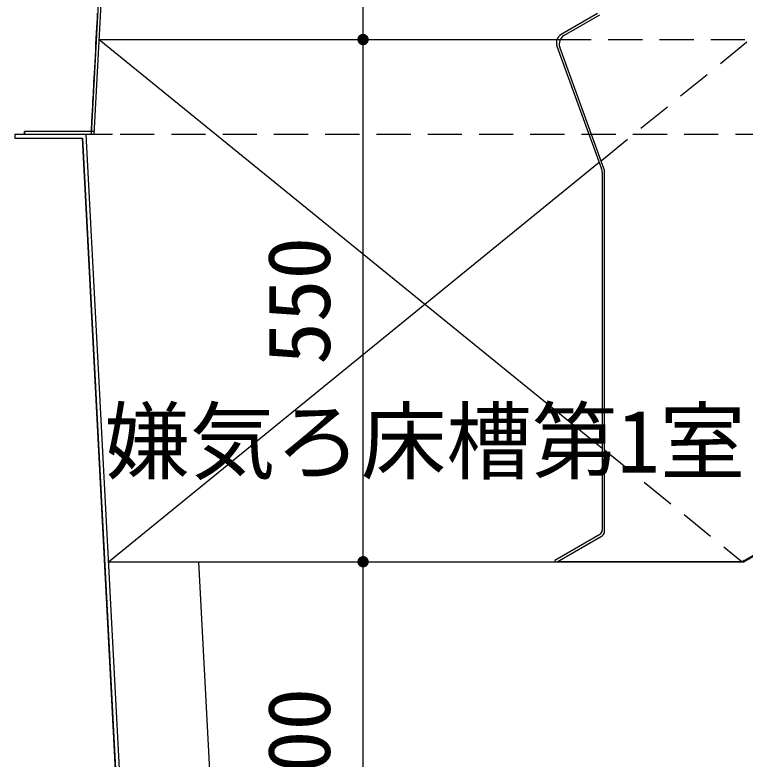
# Model space of a CAD drawing. Units: millimetres, scale not verified. Extents: x -8910 to 8910, y -6308 to 6308.
# Drawn here: x -6142 to -5373, y -2772 to -1988 of the extents above; entities that cross this region are included whole.
import ezdxf
from ezdxf.enums import TextEntityAlignment as Align

# ---------------------------------------------------------------- set-up
doc = ezdxf.new("R2010")
doc.units = ezdxf.units.MM
doc.header["$LTSCALE"] = 30
doc.linetypes.add('DASHED1', pattern=[1.8, 1.2, -0.6])
doc.layers.add('0-0_空気管', color=3, linetype='Continuous', lineweight=25)
doc.styles.add('ＭＳ ゴシック', font='')
doc.styles.get('ＭＳ ゴシック').set_extended_font_data('MS Gothic')

msp = doc.modelspace()

# ---------------------------------------------------------------- linework, layer by layer
at = {"layer": '0-0_空気管', "color": 4}
msp.add_line((-5775.62, -2964.09), (-5775.62, -1714.09), dxfattribs=at)
at = {"layer": '0-0_空気管'}
for p, q in [((-6054.02, -1963.4), (-6061.92, -2114.09)), ((-6058.71, -2114.09), (-6050.82, -1963.57)), ((-5528.73, -1986.72), (-5567.01, -2008.82)), ((-5564.06, -2009.89), (-5526.33, -1988.11)), ((-6053.47, -2014.09), (-5571.41, -2014.09)), ((-6053.47, -2014.09), (-5523.73, -2444.36)), ((-5571.4, -2020.9), (-5524.33, -2150.23)), ((-5521.93, -2149.8), (-5568.46, -2021.97)), ((-6142.33, -2114.09), (-6142.33, -2118.09)), ((-6039.43, -2114.09), (-6142.33, -2114.09)), ((-6142.31, -2114.09), (-6142.31, -2118.09)), ((-6132.33, -2114.09), (-6132.33, -2110.89)), ((-6132.31, -2110.89), (-6132.31, -2114.09)), ((-6031.74, -2869.53), (-6071.13, -2118.09)), ((-6043.73, -2564.09), (-5526.86, -2143.27)), ((-5523.73, -2153.65), (-5523.73, -2530.92)), ((-5521.33, -2532.3), (-5521.33, -2153.23)), ((-5374.15, -2562.83), (-5328.77, -2536.63)), ((-5374.15, -2562.83), (-5376.33, -2564.09)), ((-5365.08, -2558.77), (-5374.29, -2564.09)), ((-6043.73, -2564.09), (-5374.29, -2564.09)), ((-5949.04, -2564.09), (-5928.65, -2953.19)), ((-5378.4, -2564.05), (-5571.33, -2564.05))]:
    msp.add_line(p, q, dxfattribs=at)
at = {"layer": '0-0_空気管', "linetype": 'DASHED1'}
for p, q in [((-5571.41, -2014.09), (-5368.19, -2014.09)), ((-5524.89, -2141.67), (-5368.19, -2014.09)), ((-3889.46, -2114.09), (-6039.43, -2114.09)), ((-5521.33, -2446.31), (-5376.33, -2564.09))]:
    msp.add_line(p, q, dxfattribs=at)
at = {"layer": '0-0_空気管'}
for points in [[(-6061.75, -2110.89), (-6061.5, -2106.17), (-6061.4, -2104.19), (-6061.27, -2101.82), (-6061.13, -2099.12), (-6060.97, -2096.14), (-6060.8, -2092.94), (-6060.63, -2089.58), (-6060.26, -2082.58), (-6060.07, -2079.03), (-6059.88, -2075.42), (-6059.68, -2071.7), (-6059.48, -2067.81), (-6059.26, -2063.68), (-6059.03, -2059.27), (-6058.78, -2054.52), (-6058.5, -2049.37), (-6058.21, -2043.78), (-6057.9, -2037.85), (-6057.58, -2031.68), (-6057.24, -2025.39), (-6056.91, -2019.1), (-6056.59, -2012.91), (-6056.27, -2006.93), (-6055.97, -2001.29), (-6055.7, -1996.05), (-6055.44, -1991.14), (-6055.19, -1986.45)], [(-6058.71, -2114.09), (-6058.71, -2110.89), (-6132.33, -2110.89)], [(-6027.41, -2873.63), (-6027.45, -2873.18), (-6027.49, -2872.76), (-6027.52, -2872.4), (-6027.55, -2872.08), (-6027.57, -2871.8), (-6027.59, -2871.56), (-6027.61, -2871.34), (-6027.62, -2871.13), (-6027.63, -2870.95), (-6027.65, -2870.76), (-6027.66, -2870.58), (-6027.67, -2870.41), (-6027.68, -2870.23), (-6027.69, -2870.07), (-6027.7, -2869.92), (-6027.7, -2869.78), (-6027.73, -2869.32), (-6067.31, -2114.09)], [(-6142.33, -2118.09), (-6071.11, -2118.09), (-6031.72, -2869.53)], [(-5526.23, -2535.25), (-5573.73, -2562.67), (-5573.73, -2564.09)], [(-5571.33, -2564.09), (-5571.33, -2564.05), (-5523.83, -2536.63)]]:
    msp.add_lwpolyline(points, dxfattribs=at)
for centre, radius, start, end in [((-5562.01, -2017.48), 10, 119.99998, 200), ((-5559.06, -2018.55), 10, 119.99998, 200), ((-5533.73, -2153.65), 10, 0, 20), ((-5531.33, -2153.23), 10, 0, 20), ((-5528.73, -2530.92), 5, 300, 0), ((-5526.33, -2532.3), 5, 300, 0)]:
    msp.add_arc(centre, radius, start, end, dxfattribs=at)
msp.add_ellipse((-5376.27, -2558.28), major_axis=(-5.88, -4.07), ratio=0.6969, start_param=0.788883, end_param=1.45361, dxfattribs=at)
at = {"layer": '0-0_空気管', "color": 92}
for points in [[(-5781.61, -2013.71), (-5775.62, -2014.09), (-5781.62, -2014.09)], [(-5781.62, -2014.09), (-5780.47, -2017.62), (-5781.57, -2014.84)], [(-5781.62, -2014.09), (-5779.99, -2018.2), (-5780.47, -2017.62)], [(-5775.62, -2014.09), (-5779.99, -2018.2), (-5781.62, -2014.09)], [(-5781.51, -2012.96), (-5775.62, -2014.09), (-5781.61, -2013.71)], [(-5781.33, -2012.23), (-5775.62, -2014.09), (-5781.51, -2012.96)], [(-5781.05, -2011.53), (-5775.62, -2014.09), (-5781.33, -2012.23)], [(-5780.68, -2010.87), (-5775.62, -2014.09), (-5781.05, -2011.53)], [(-5780.24, -2010.26), (-5775.62, -2014.09), (-5780.68, -2010.87)], [(-5779.73, -2009.71), (-5775.62, -2014.09), (-5780.24, -2010.26)], [(-5775.62, -2014.09), (-5779.44, -2018.71), (-5779.99, -2018.2)], [(-5779.15, -2009.23), (-5775.62, -2014.09), (-5779.73, -2009.71)], [(-5775.62, -2014.09), (-5778.83, -2019.15), (-5779.44, -2018.71)], [(-5778.51, -2008.83), (-5775.62, -2014.09), (-5779.15, -2009.23)], [(-5775.62, -2014.09), (-5778.17, -2019.52), (-5778.83, -2019.15)], [(-5777.83, -2008.51), (-5775.62, -2014.09), (-5778.51, -2008.83)], [(-5775.62, -2014.09), (-5777.47, -2019.79), (-5778.17, -2019.52)], [(-5777.11, -2008.28), (-5775.62, -2014.09), (-5777.83, -2008.51)], [(-5775.62, -2014.09), (-5776.74, -2019.98), (-5777.47, -2019.79)], [(-5777.11, -2008.28), (-5775.62, -2008.09), (-5775.62, -2014.09)], [(-5776.37, -2008.14), (-5775.62, -2008.09), (-5777.11, -2008.28)], [(-5775.62, -2014.09), (-5776, -2020.08), (-5776.74, -2019.98)], [(-5775.62, -2014.09), (-5775.62, -2020.09), (-5776, -2020.08)], [(-5775.62, -2008.09), (-5769.62, -2014.09), (-5775.62, -2014.09)], [(-5775.24, -2008.1), (-5769.62, -2014.09), (-5775.62, -2008.09)], [(-5775.62, -2014.09), (-5774.87, -2020.04), (-5775.62, -2020.09)], [(-5775.62, -2014.09), (-5774.13, -2019.9), (-5774.87, -2020.04)], [(-5775.62, -2014.09), (-5773.41, -2019.67), (-5774.13, -2019.9)], [(-5769.62, -2014.09), (-5773.41, -2019.67), (-5775.62, -2014.09)], [(-5774.49, -2008.19), (-5769.62, -2014.09), (-5775.24, -2008.1)], [(-5773.76, -2008.38), (-5769.62, -2014.09), (-5774.49, -2008.19)], [(-5773.06, -2008.66), (-5769.62, -2014.09), (-5773.76, -2008.38)], [(-5769.62, -2014.09), (-5772.73, -2019.35), (-5773.41, -2019.67)], [(-5772.4, -2009.02), (-5769.62, -2014.09), (-5773.06, -2008.66)], [(-5769.62, -2014.09), (-5772.09, -2018.94), (-5772.73, -2019.35)], [(-5771.79, -2009.47), (-5769.62, -2014.09), (-5772.4, -2009.02)], [(-5769.62, -2014.09), (-5771.51, -2018.46), (-5772.09, -2018.94)], [(-5771.25, -2009.98), (-5769.62, -2014.09), (-5771.79, -2009.47)], [(-5769.62, -2014.09), (-5771, -2017.91), (-5771.51, -2018.46)], [(-5770.76, -2010.56), (-5769.62, -2014.09), (-5771.25, -2009.98)], [(-5769.62, -2014.09), (-5770.55, -2017.3), (-5771, -2017.91)], [(-5770.76, -2010.56), (-5769.67, -2013.34), (-5769.62, -2014.09)], [(-5770.36, -2011.2), (-5769.67, -2013.34), (-5770.76, -2010.56)], [(-5769.62, -2014.09), (-5770.19, -2016.64), (-5770.55, -2017.3)], [(-5770.36, -2011.2), (-5769.81, -2012.6), (-5769.67, -2013.34)], [(-5770.04, -2011.88), (-5769.81, -2012.6), (-5770.36, -2011.2)], [(-5769.62, -2014.09), (-5769.91, -2015.94), (-5770.19, -2016.64)], [(-5769.62, -2014.09), (-5769.73, -2015.21), (-5769.91, -2015.94)], [(-5769.62, -2014.09), (-5769.63, -2014.47), (-5769.73, -2015.21)], [(-5781.57, -2014.84), (-5780.88, -2016.98), (-5781.43, -2015.58)], [(-5781.57, -2014.84), (-5780.47, -2017.62), (-5780.88, -2016.98)], [(-5781.43, -2015.58), (-5780.88, -2016.98), (-5781.2, -2016.3)], [(-5781.51, -2562.96), (-5775.62, -2564.09), (-5781.61, -2563.71)], [(-5781.33, -2562.23), (-5775.62, -2564.09), (-5781.51, -2562.96)], [(-5781.05, -2561.53), (-5775.62, -2564.09), (-5781.33, -2562.23)], [(-5780.68, -2560.87), (-5775.62, -2564.09), (-5781.05, -2561.53)], [(-5780.24, -2560.26), (-5775.62, -2564.09), (-5780.68, -2560.87)], [(-5779.73, -2559.71), (-5775.62, -2564.09), (-5780.24, -2560.26)], [(-5779.15, -2559.23), (-5775.62, -2564.09), (-5779.73, -2559.71)], [(-5778.51, -2558.83), (-5775.62, -2564.09), (-5779.15, -2559.23)], [(-5777.83, -2558.51), (-5775.62, -2564.09), (-5778.51, -2558.83)], [(-5777.83, -2558.51), (-5775.62, -2558.09), (-5775.62, -2564.09)], [(-5777.11, -2558.28), (-5775.62, -2558.09), (-5777.83, -2558.51)], [(-5776.37, -2558.13), (-5775.62, -2558.09), (-5777.11, -2558.28)], [(-5775.62, -2558.09), (-5769.62, -2564.09), (-5775.62, -2564.09)], [(-5775.24, -2558.1), (-5769.62, -2564.09), (-5775.62, -2558.09)], [(-5774.49, -2558.19), (-5769.62, -2564.09), (-5775.24, -2558.1)], [(-5773.76, -2558.38), (-5769.62, -2564.09), (-5774.49, -2558.19)], [(-5773.06, -2558.66), (-5769.62, -2564.09), (-5773.76, -2558.38)], [(-5772.4, -2559.02), (-5769.62, -2564.09), (-5773.06, -2558.66)], [(-5771.79, -2559.46), (-5769.62, -2564.09), (-5772.4, -2559.02)], [(-5771.25, -2559.98), (-5769.62, -2564.09), (-5771.79, -2559.46)], [(-5771.25, -2559.98), (-5769.67, -2563.34), (-5769.62, -2564.09)], [(-5770.76, -2560.56), (-5769.67, -2563.34), (-5771.25, -2559.98)], [(-5770.76, -2560.56), (-5769.81, -2562.59), (-5769.67, -2563.34)], [(-5770.36, -2561.2), (-5769.81, -2562.59), (-5770.76, -2560.56)], [(-5770.36, -2561.2), (-5770.04, -2561.88), (-5769.81, -2562.59)], [(-5781.61, -2563.71), (-5775.62, -2564.09), (-5781.62, -2564.09)], [(-5781.62, -2564.09), (-5779.99, -2568.19), (-5781.57, -2564.84)], [(-5781.62, -2564.09), (-5779.44, -2568.71), (-5779.99, -2568.19)], [(-5775.62, -2564.09), (-5779.44, -2568.71), (-5781.62, -2564.09)], [(-5781.57, -2564.84), (-5780.47, -2567.61), (-5781.43, -2565.58)], [(-5781.57, -2564.84), (-5779.99, -2568.19), (-5780.47, -2567.61)], [(-5781.43, -2565.58), (-5780.88, -2566.98), (-5781.2, -2566.3)], [(-5781.43, -2565.58), (-5780.47, -2567.61), (-5780.88, -2566.98)], [(-5775.62, -2564.09), (-5778.83, -2569.15), (-5779.44, -2568.71)], [(-5775.62, -2564.09), (-5778.17, -2569.52), (-5778.83, -2569.15)], [(-5775.62, -2564.09), (-5777.47, -2569.79), (-5778.17, -2569.52)], [(-5775.62, -2564.09), (-5776.74, -2569.98), (-5777.47, -2569.79)], [(-5775.62, -2564.09), (-5776, -2570.08), (-5776.74, -2569.98)], [(-5775.62, -2564.09), (-5775.62, -2570.09), (-5776, -2570.08)], [(-5775.62, -2564.09), (-5774.87, -2570.04), (-5775.62, -2570.09)], [(-5775.62, -2564.09), (-5774.13, -2569.9), (-5774.87, -2570.04)], [(-5775.62, -2564.09), (-5773.41, -2569.67), (-5774.13, -2569.9)], [(-5775.62, -2564.09), (-5772.73, -2569.34), (-5773.41, -2569.67)], [(-5769.62, -2564.09), (-5772.73, -2569.34), (-5775.62, -2564.09)], [(-5769.62, -2564.09), (-5772.09, -2568.94), (-5772.73, -2569.34)], [(-5769.62, -2564.09), (-5771.51, -2568.46), (-5772.09, -2568.94)], [(-5769.62, -2564.09), (-5771, -2567.91), (-5771.51, -2568.46)], [(-5769.62, -2564.09), (-5770.55, -2567.3), (-5771, -2567.91)], [(-5769.62, -2564.09), (-5770.19, -2566.64), (-5770.55, -2567.3)], [(-5769.62, -2564.09), (-5769.91, -2565.94), (-5770.19, -2566.64)], [(-5769.62, -2564.09), (-5769.73, -2565.21), (-5769.91, -2565.94)], [(-5769.62, -2564.09), (-5769.63, -2564.46), (-5769.73, -2565.21)]]:
    msp.add_solid(points, dxfattribs=at)

# ---------------------------------------------------------------- texts
at = {"layer": '0-0_空気管', "color": 4, "style": 'ＭＳ ゴシック'}
for s, p in [('550', (-5790.62, -2356.59)), ('400', (-5790.62, -2831.59))]:
    msp.add_text(s, height=65.98, rotation=90, dxfattribs=at).set_placement(p, align=Align.BOTTOM_LEFT)
msp.add_text('嫌気ろ床槽第1室', height=65.98, dxfattribs=at).set_placement((-6047.91, -2490.02), align=Align.BOTTOM_LEFT)

doc.saveas('drawing.dxf')
